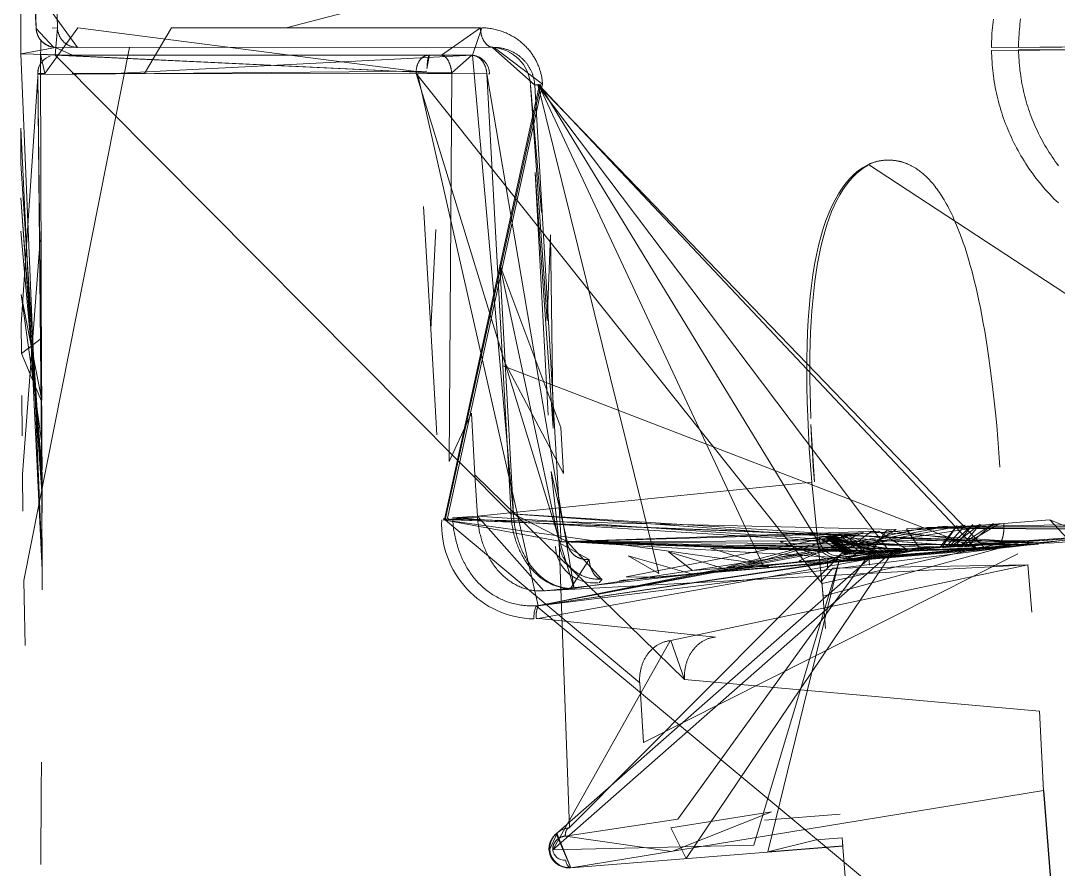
# Model space of a CAD drawing. Header units: millimetres. Extents: x 521 to 148073, y -17811 to 32040.
# Drawn here: x 65821.53 to 65848.66, y 20308.92 to 20331.12 of the extents above; entities that cross this region are included whole.
import ezdxf

# ---------------------------------------------------------------- set-up
doc = ezdxf.new("R2010")
doc.units = ezdxf.units.MM
doc.layers.add('Datové rozvody', color=6, linetype='Continuous')
doc.layers.add('PDF_Geometrie', color=7, linetype='Continuous', true_color=0xbdbdbd)

# ---------------------------------------------------------------- blocks, each defined once
blk = doc.blocks.new('projektor')
at = {"layer": 'PDF_Geometrie', "lineweight": 13}
for points in [[(86217.108, 14907.572), (86217.108, 14907.563), (86217.109, 14907.554), (86217.11, 14907.545), (86217.112, 14907.536), (86217.113, 14907.526), (86217.116, 14907.517), (86217.118, 14907.508), (86217.121, 14907.5), (86217.124, 14907.491), (86217.127, 14907.482), (86217.131, 14907.472), (86217.136, 14907.464), (86217.141, 14907.455), (86217.146, 14907.447), (86217.152, 14907.439), (86217.157, 14907.43), (86217.164, 14907.422), (86217.17, 14907.413), (86217.178, 14907.406), (86217.184, 14907.398), (86217.192, 14907.391), (86217.2, 14907.383), (86217.209, 14907.376), (86217.217, 14907.369), (86217.226, 14907.362), (86217.235, 14907.355), (86217.244, 14907.348), (86217.253, 14907.342), (86217.264, 14907.336), (86217.274, 14907.33), (86217.285, 14907.324), (86217.295, 14907.319), (86217.305, 14907.313), (86217.317, 14907.308), (86217.328, 14907.304), (86217.34, 14907.299), (86217.352, 14907.294), (86217.363, 14907.29), (86217.376, 14907.286), (86217.388, 14907.282), (86217.4, 14907.279), (86217.413, 14907.276), (86217.426, 14907.273), (86217.439, 14907.27), (86217.451, 14907.268), (86217.465, 14907.266), (86217.478, 14907.264), (86217.491, 14907.262), (86217.504, 14907.261), (86217.517, 14907.26), (86217.531, 14907.259), (86217.544, 14907.258), (86217.557, 14907.258), (86217.57, 14907.258), (86230.68, 14911.285), (86217.583, 14909.058), (86217.575, 14900.348), (86216.413, 14901.041), (86216.413, 14901.167), (86216.413, 14901.293), (86216.413, 14901.422), (86216.413, 14901.552), (86216.413, 14901.685), (86216.413, 14901.82), (86216.413, 14901.957), (86216.411, 14903.135), (86216.407, 14908.897), (86216.411, 14903.953), (86206.791, 14940.902)], [(86216.185, 14921.946), (86216.258, 14921.937), (86216.33, 14921.929), (86216.403, 14921.922), (86216.475, 14921.915), (86216.548, 14921.909), (86216.621, 14921.905), (86216.692, 14921.902), (86216.765, 14921.899), (86216.838, 14921.898), (86216.911, 14921.898), (86216.838, 14932.947)], [(86216.183, 14922.639), (86216.248, 14922.63), (86216.314, 14922.621), (86216.379, 14922.614), (86216.445, 14922.608), (86216.51, 14922.602), (86216.577, 14922.597), (86216.643, 14922.593), (86216.709, 14922.591), (86216.774, 14922.588), (86216.84, 14922.587), (86216.906, 14922.587), (86216.837, 14932.536)], [(86216.914, 14932.948), (86216.983, 14921.898), (86217.056, 14921.899), (86217.129, 14921.902), (86217.202, 14921.905), (86217.275, 14921.91), (86217.348, 14921.915), (86217.421, 14921.922), (86217.494, 14921.93), (86217.566, 14921.938), (86217.639, 14921.947), (86217.712, 14921.957), (86217.784, 14921.968), (86217.857, 14921.981), (86217.929, 14921.994), (86218.002, 14922.008), (86218.074, 14922.023), (86218.145, 14922.04), (86218.217, 14922.057), (86218.289, 14922.075), (86218.36, 14922.094), (86218.431, 14922.115), (86218.502, 14922.136), (86218.572, 14922.158), (86218.644, 14922.181), (86218.714, 14922.205), (86218.783, 14922.231), (86218.853, 14922.256), (86218.923, 14922.284), (86218.992, 14922.311), (86219.061, 14922.341), (86219.129, 14922.37), (86219.198, 14922.402), (86219.266, 14922.433), (86219.333, 14922.467), (86219.4, 14922.5), (86219.467, 14922.535), (86219.534, 14922.572), (86219.6, 14922.608), (86219.665, 14922.646), (86219.73, 14922.684), (86219.796, 14922.724), (86219.859, 14922.765), (86219.923, 14922.807), (86219.987, 14922.849), (86220.05, 14922.893), (86220.111, 14922.938), (86220.174, 14922.983), (86220.235, 14923.029), (86220.296, 14923.076), (86220.356, 14923.125), (86220.415, 14923.174), (86220.474, 14923.224), (86220.532, 14923.274), (86220.59, 14923.326), (86220.647, 14923.379), (86220.703, 14923.433), (86220.759, 14923.487), (86220.814, 14923.542), (86220.868, 14923.598)], [(86216.906, 14932.536), (86216.972, 14922.587), (86217.038, 14922.588), (86217.104, 14922.591), (86217.17, 14922.594), (86217.236, 14922.597), (86217.302, 14922.602), (86217.368, 14922.608), (86217.435, 14922.614), (86217.501, 14922.622), (86217.566, 14922.631), (86217.632, 14922.64), (86217.699, 14922.65), (86217.765, 14922.661), (86217.83, 14922.673), (86217.895, 14922.685), (86217.96, 14922.7), (86218.026, 14922.714), (86218.091, 14922.729), (86218.156, 14922.746), (86218.22, 14922.763), (86218.284, 14922.781), (86218.349, 14922.8), (86218.414, 14922.82), (86218.477, 14922.841), (86218.54, 14922.862), (86218.604, 14922.885), (86218.667, 14922.908), (86218.731, 14922.933), (86218.793, 14922.958), (86218.856, 14922.984), (86218.918, 14923.011), (86218.98, 14923.038), (86219.041, 14923.067), (86219.103, 14923.097), (86219.164, 14923.128), (86219.224, 14923.159), (86219.284, 14923.191), (86219.345, 14923.224), (86219.404, 14923.258), (86219.463, 14923.293), (86219.522, 14923.328), (86219.58, 14923.365), (86219.638, 14923.403), (86219.696, 14923.44), (86219.753, 14923.48), (86219.81, 14923.52), (86219.866, 14923.56), (86219.921, 14923.602)], [(86228.728, 14932.249), (86219.888, 14918.769), (86219.882, 14918.782), (86219.876, 14918.796), (86219.87, 14918.81), (86219.864, 14918.823), (86219.859, 14918.837), (86219.853, 14918.851), (86219.848, 14918.866), (86219.843, 14918.88), (86219.838, 14918.894), (86219.833, 14918.909), (86219.828, 14918.925), (86219.824, 14918.94), (86219.82, 14918.956), (86219.815, 14918.973), (86219.81, 14918.99), (86219.806, 14919.006), (86219.803, 14919.024), (86219.799, 14919.042), (86219.796, 14919.061), (86219.792, 14919.079), (86219.789, 14919.099), (86219.786, 14919.119), (86219.785, 14919.138), (86219.782, 14919.159), (86219.78, 14919.179), (86219.779, 14919.199), (86219.778, 14919.22), (86219.777, 14919.24), (86219.776, 14919.259), (86219.776, 14919.28), (86219.776, 14919.299), (86219.777, 14919.317), (86219.778, 14919.337), (86219.779, 14919.354), (86219.78, 14919.372), (86219.781, 14919.39), (86219.783, 14919.407), (86219.785, 14919.423), (86219.787, 14919.439), (86219.789, 14919.456), (86219.792, 14919.471), (86219.794, 14919.486), (86219.797, 14919.501), (86219.8, 14919.517), (86219.802, 14919.531), (86219.806, 14919.545), (86219.809, 14919.559), (86219.812, 14919.574), (86219.816, 14919.588), (86219.82, 14919.602), (86219.824, 14919.616), (86219.828, 14919.63), (86219.832, 14919.644), (86219.836, 14919.658), (86219.841, 14919.671), (86219.846, 14919.686), (86219.851, 14919.699), (86219.856, 14919.713), (86219.862, 14919.727), (86219.867, 14919.741), (86219.872, 14919.755), (86219.879, 14919.769), (86219.885, 14919.783), (86219.891, 14919.798), (86219.897, 14919.812), (86219.905, 14919.826), (86219.913, 14919.841), (86219.92, 14919.857), (86219.928, 14919.872), (86219.937, 14919.887), (86219.945, 14919.903), (86219.954, 14919.919), (86219.964, 14919.935), (86219.975, 14919.952), (86219.985, 14919.969), (86219.997, 14919.987), (86220.009, 14920.005), (86220.022, 14920.024), (86220.036, 14920.044), (86220.05, 14920.063), (86220.066, 14920.083), (86220.082, 14920.105), (86220.1, 14920.126), (86220.118, 14920.148), (86220.138, 14920.171), (86220.159, 14920.194), (86220.181, 14920.219), (86220.205, 14920.243), (86220.228, 14920.267), (86220.254, 14920.293), (86220.282, 14920.319), (86220.311, 14920.346), (86220.341, 14920.373), (86220.374, 14920.401), (86220.408, 14920.428), (86220.444, 14920.457), (86220.48, 14920.485), (86220.52, 14920.514), (86220.56, 14920.543), (86220.602, 14920.572), (86220.645, 14920.601), (86220.691, 14920.631), (86220.739, 14920.66), (86220.788, 14920.691), (86220.841, 14920.721), (86220.895, 14920.752), (86220.952, 14920.783), (86221.011, 14920.815), (86221.074, 14920.846), (86221.139, 14920.879), (86221.208, 14920.91), (86221.279, 14920.943), (86221.353, 14920.977), (86221.432, 14921.009), (86221.514, 14921.043), (86221.599, 14921.077), (86221.689, 14921.111), (86221.784, 14921.145), (86221.882, 14921.18), (86221.987, 14921.216), (86222.096, 14921.25), (86222.21, 14921.286), (86222.33, 14921.322), (86222.456, 14921.358), (86222.589, 14921.395), (86222.729, 14921.431), (86222.875, 14921.468), (86223.03, 14921.504), (86223.192, 14921.541), (86223.362, 14921.579), (86223.541, 14921.615), (86223.729, 14921.652), (86223.926, 14921.689), (86224.133, 14921.725), (86224.352, 14921.761), (86224.581, 14921.796), (86224.821, 14921.832), (86225.073, 14921.867), (86225.338, 14921.901), (86225.616, 14921.935), (86225.908, 14921.967), (86226.214, 14921.999), (86226.535, 14922.029), (86226.873, 14922.059), (86227.226, 14922.086), (86227.596, 14922.113)], [(86228.874, 14931.664), (86229.526, 14923.379), (86228.925, 14908.034), (86228.897, 14908.006), (86217.848, 14910.434)], [(86229.094, 14920.777), (86229.111, 14920.52), (86228.961, 14930.282), (86229.653, 14920.422), (86228.917, 14930.969)], [(86228.918, 14908.146), (86228.875, 14908.822), (86228.884, 14908.189), (86229.637, 14920.224), (86229.006, 14929.605)], [(86231.124, 14910.341), (86231.123, 14910.352), (86229.128, 14920.257), (86229.05, 14928.935)], [(86229.141, 14927.61), (86229.187, 14926.958), (86229.146, 14919.995), (86229.141, 14927.61), (86229.652, 14920.009)], [(86229.146, 14919.995), (86229.166, 14919.732), (86229.675, 14920.076), (86229.667, 14919.796), (86229.937, 14918.401), (86229.279, 14925.679), (86228.816, 14925.021), (86229.233, 14926.314)], [(86235.829, 14923.225), (86252.972, 14924.574)], [(86235.829, 14923.22), (86252.972, 14924.569)], [(86229.371, 14924.439), (86229.417, 14923.829), (86228.938, 14923.385), (86229.371, 14924.439), (86231.122, 14910.364), (86217.568, 14907.292)], [(86228.914, 14908.19), (86228.956, 14908.193), (86228.997, 14908.196), (86229.039, 14908.2), (86229.08, 14908.204), (86229.121, 14908.209), (86229.163, 14908.214), (86229.203, 14908.22), (86229.244, 14908.227), (86229.285, 14908.233), (86229.325, 14908.242), (86229.365, 14908.25), (86229.405, 14908.259), (86229.445, 14908.268), (86229.484, 14908.278), (86229.524, 14908.289), (86229.563, 14908.301), (86229.602, 14908.312), (86229.641, 14908.324), (86229.68, 14908.337), (86229.719, 14908.35), (86229.757, 14908.365), (86229.794, 14908.379), (86229.832, 14908.394), (86229.869, 14908.409), (86229.906, 14908.426), (86229.942, 14908.443), (86229.978, 14908.46), (86230.014, 14908.478), (86230.049, 14908.496), (86230.084, 14908.515), (86230.119, 14908.534), (86230.153, 14908.554), (86230.187, 14908.575), (86230.22, 14908.596), (86230.253, 14908.617), (86230.285, 14908.639), (86230.317, 14908.662), (86230.349, 14908.684), (86230.379, 14908.707), (86230.41, 14908.732), (86230.44, 14908.756), (86230.469, 14908.782), (86230.498, 14908.807), (86230.527, 14908.833), (86230.554, 14908.859), (86230.581, 14908.886), (86230.607, 14908.914), (86230.634, 14908.941), (86230.659, 14908.97), (86230.684, 14908.999), (86230.709, 14909.029), (86230.733, 14909.058), (86230.756, 14909.089), (86230.778, 14909.119), (86230.801, 14909.15), (86230.822, 14909.181), (86230.842, 14909.214), (86230.862, 14909.246), (86230.881, 14909.278), (86230.899, 14909.311), (86230.917, 14909.344), (86230.935, 14909.378), (86230.95, 14909.412), (86230.966, 14909.447), (86230.981, 14909.482), (86230.997, 14909.517), (86231.01, 14909.554), (86231.023, 14909.589), (86231.035, 14909.626), (86231.046, 14909.663), (86231.058, 14909.699), (86231.067, 14909.736), (86231.076, 14909.774), (86231.085, 14909.811), (86231.093, 14909.849), (86231.099, 14909.887), (86231.105, 14909.925), (86231.111, 14909.964), (86231.115, 14910.002), (86231.119, 14910.041), (86231.123, 14910.081), (86231.124, 14910.119), (86231.126, 14910.159), (86231.127, 14910.199), (86231.127, 14910.238), (86231.126, 14910.278), (86231.124, 14910.318), (86242.797, 14924.327)], [(86237.246, 14918.113), (86237.791, 14911.192), (86235.829, 14923.22), (86233.807, 14923.119), (86232.996, 14914.088), (86232.009, 14913.743), (86230.076, 14922.825), (86230.741, 14910.508), (86228.845, 14908.82), (86227.973, 14917.325), (86230.881, 14917.612), (86229.51, 14922.625), (86229.686, 14919.918), (86229.482, 14911.102), (86229.464, 14923.223), (86229.683, 14919.587), (86229.951, 14918.208), (86229.184, 14919.474), (86228.921, 14908.089), (86228.893, 14908.059), (86217.845, 14910.475)], [(86229.654, 14922.129), (86229.67, 14921.969), (86230.483, 14912.435), (86229.572, 14922.862), (86230.395, 14913.329), (86230.384, 14912.602), (86229.286, 14918.299), (86229.492, 14910.981), (86229.75, 14918.801), (86229.731, 14919.386), (86230.306, 14914.26), (86229.849, 14912.655), (86230.304, 14913.433), (86217.854, 14910.356), (86229.689, 14921.765), (86229.563, 14922.961), (86230.224, 14914.288), (86229.753, 14913.683), (86230.216, 14915.228), (86229.27, 14918.463), (86230.143, 14915.167), (86230.123, 14916.237), (86229.656, 14914.745), (86229.72, 14919.496), (86229.737, 14918.942), (86229.491, 14910.996), (86228.933, 14907.947), (86230.061, 14916.071), (86217.853, 14910.372), (86229.708, 14921.545), (86229.577, 14915.621), (86229.551, 14923.092), (86230.03, 14917.289), (86229.979, 14917.001), (86229.254, 14918.639), (86229.498, 14916.52), (86229.981, 14917.839), (86229.724, 14919.094), (86229.488, 14911.022), (86229.895, 14917.955), (86229.71, 14919.614), (86229.418, 14917.443), (86217.851, 14910.397), (86228.93, 14907.982), (86229.538, 14923.232), (86229.237, 14918.825), (86229.981, 14917.839), (86229.71, 14919.252), (86229.698, 14919.763), (86229.221, 14919.02), (86229.484, 14911.06)], [(86228.938, 14923.385), (86229.027, 14922.211), (86230.682, 14911.246), (86230.744, 14910.476), (86230.745, 14910.446), (86230.745, 14910.415), (86230.745, 14910.384), (86230.744, 14910.353), (86230.742, 14910.322), (86230.74, 14910.291), (86230.737, 14910.261), (86230.733, 14910.23), (86230.728, 14910.2), (86230.723, 14910.169), (86230.716, 14910.139), (86230.71, 14910.108), (86230.702, 14910.078), (86230.694, 14910.048), (86230.684, 14910.018), (86230.675, 14909.988), (86230.663, 14909.959), (86230.652, 14909.929), (86230.64, 14909.9), (86230.627, 14909.871), (86230.614, 14909.842), (86230.599, 14909.813), (86230.584, 14909.785), (86230.568, 14909.757), (86230.553, 14909.729), (86230.536, 14909.701), (86230.517, 14909.675), (86230.499, 14909.647), (86230.48, 14909.621), (86230.46, 14909.594), (86230.44, 14909.568), (86230.419, 14909.543), (86230.398, 14909.517), (86230.375, 14909.492), (86230.353, 14909.467), (86230.329, 14909.443), (86230.305, 14909.418), (86230.28, 14909.395), (86230.255, 14909.372), (86230.23, 14909.349), (86230.204, 14909.326), (86230.176, 14909.305), (86230.149, 14909.283), (86230.121, 14909.262), (86230.093, 14909.24), (86230.064, 14909.22), (86230.035, 14909.201), (86230.005, 14909.18), (86229.975, 14909.162), (86229.944, 14909.144), (86229.913, 14909.126), (86229.881, 14909.107), (86229.849, 14909.091), (86229.817, 14909.074), (86229.783, 14909.057), (86229.75, 14909.042), (86229.717, 14909.027), (86229.683, 14909.013), (86229.649, 14908.998), (86229.614, 14908.984), (86229.579, 14908.971), (86229.544, 14908.959), (86229.509, 14908.946), (86229.473, 14908.935), (86229.437, 14908.924), (86229.4, 14908.913), (86229.364, 14908.903), (86229.327, 14908.894), (86229.291, 14908.884), (86229.254, 14908.876), (86229.216, 14908.868), (86229.179, 14908.861), (86229.141, 14908.855), (86229.103, 14908.848), (86229.066, 14908.843), (86229.028, 14908.838), (86228.99, 14908.833), (86228.951, 14908.828), (86228.914, 14908.825), (86228.875, 14908.822)], [(86231.286, 14922.92), (86230.076, 14922.825)], [(86229.757, 14919.115), (86229.752, 14919.167), (86229.642, 14922.247), (86229.589, 14922.706), (86229.774, 14918.569), (86229.313, 14918.037), (86229.746, 14919.223), (86229.654, 14922.129), (86229.582, 14922.771), (86229.493, 14910.967), (86229.764, 14918.667), (86229.301, 14918.148), (86229.738, 14919.301), (86217.856, 14910.342)], [(86230.489, 14917.582), (86230.162, 14917.861), (86230.076, 14922.826)], [(86233.086, 14912.948), (86234.6, 14913.048), (86229.8, 14922.564)], [(86229.557, 14922.039), (86229.557, 14922.042), (86229.556, 14922.045), (86229.555, 14922.048), (86229.554, 14922.051), (86229.553, 14922.054), (86229.553, 14922.057), (86229.552, 14922.06), (86229.55, 14922.063), (86229.549, 14922.066), (86229.547, 14922.069), (86229.546, 14922.072), (86229.545, 14922.075), (86229.543, 14922.078), (86229.541, 14922.081), (86229.54, 14922.084), (86229.538, 14922.086), (86229.536, 14922.089), (86229.534, 14922.092), (86229.532, 14922.095), (86229.529, 14922.098), (86229.527, 14922.101), (86229.525, 14922.104), (86229.522, 14922.107), (86229.52, 14922.109), (86229.516, 14922.112), (86229.514, 14922.115), (86229.51, 14922.117), (86229.508, 14922.12), (86229.505, 14922.122), (86229.501, 14922.125), (86229.498, 14922.127), (86229.495, 14922.13), (86229.492, 14922.132), (86229.487, 14922.135), (86229.484, 14922.137), (86229.48, 14922.14), (86229.475, 14922.142), (86229.471, 14922.144), (86229.467, 14922.147), (86229.463, 14922.149), (86229.459, 14922.151), (86229.454, 14922.153), (86229.449, 14922.157), (86229.445, 14922.159), (86229.44, 14922.161), (86229.435, 14922.163), (86229.431, 14922.165), (86229.424, 14922.167), (86229.419, 14922.169), (86229.414, 14922.171), (86229.409, 14922.173), (86229.403, 14922.175), (86229.397, 14922.176), (86229.392, 14922.178), (86229.385, 14922.18), (86229.379, 14922.182), (86229.374, 14922.183), (86229.367, 14922.185), (86229.361, 14922.187), (86229.354, 14922.188), (86229.348, 14922.19), (86229.341, 14922.191), (86229.334, 14922.193), (86229.327, 14922.194), (86229.32, 14922.195), (86229.313, 14922.197), (86229.306, 14922.198), (86229.299, 14922.199), (86229.292, 14922.2), (86229.284, 14922.201), (86229.276, 14922.203), (86229.268, 14922.204), (86229.261, 14922.204), (86229.253, 14922.205), (86229.245, 14922.206), (86229.236, 14922.207), (86229.228, 14922.208), (86229.22, 14922.209), (86229.211, 14922.209), (86229.203, 14922.21), (86229.195, 14922.21), (86229.186, 14922.211), (86229.177, 14922.211), (86229.169, 14922.212), (86229.159, 14922.212), (86229.15, 14922.212), (86229.142, 14922.213), (86229.132, 14922.213), (86229.123, 14922.213), (86229.114, 14922.213), (86229.104, 14922.213), (86229.095, 14922.213), (86229.086, 14922.213), (86229.076, 14922.213), (86229.067, 14922.212), (86229.057, 14922.212), (86229.048, 14922.212), (86229.037, 14922.211), (86229.027, 14922.211), (86229.363, 14917.628), (86229.365, 14917.614), (86229.367, 14917.602), (86229.369, 14917.59), (86229.371, 14917.579), (86229.374, 14917.568), (86229.375, 14917.558), (86229.377, 14917.548), (86229.379, 14917.54), (86229.381, 14917.533), (86229.383, 14917.526), (86229.384, 14917.519), (86229.386, 14917.514), (86229.388, 14917.509), (86229.388, 14917.505), (86229.822, 14918.192), (86229.823, 14918.179), (86229.826, 14918.166), (86229.827, 14918.154), (86229.829, 14918.142), (86229.832, 14918.131), (86229.833, 14918.121), (86229.835, 14918.111), (86229.837, 14918.102), (86229.839, 14918.094), (86229.841, 14918.085), (86229.842, 14918.077), (86229.844, 14918.071), (86229.846, 14918.064), (86229.848, 14918.059), (86229.849, 14918.054), (86229.851, 14918.049), (86229.852, 14918.045), (86229.853, 14918.042), (86236.776, 14911.157), (86236.777, 14911.153), (86236.778, 14911.149), (86236.779, 14911.145), (86236.781, 14911.141), (86236.782, 14911.137), (86236.784, 14911.133), (86236.787, 14911.128), (86236.789, 14911.124), (86236.792, 14911.121), (86236.795, 14911.117), (86236.797, 14911.113), (86236.801, 14911.11), (86236.804, 14911.106), (86236.808, 14911.103), (86236.813, 14911.1), (86236.817, 14911.097), (86236.821, 14911.094), (86236.825, 14911.091), (86236.83, 14911.088), (86236.835, 14911.085), (86236.84, 14911.083), (86236.845, 14911.08), (86236.85, 14911.078), (86236.856, 14911.075), (86236.862, 14911.073), (86236.867, 14911.07), (86236.874, 14911.068), (86236.879, 14911.067), (86236.885, 14911.065), (86236.892, 14911.063), (86236.898, 14911.062), (86236.905, 14911.061), (86236.911, 14911.06), (86236.918, 14911.059), (86236.925, 14911.058), (86236.931, 14911.057), (86236.938, 14911.057), (86236.944, 14911.056), (86236.952, 14911.056), (86236.959, 14911.056), (86236.966, 14911.056), (86236.972, 14911.056), (86236.98, 14911.057), (86236.987, 14911.057)], [(86216.415, 14898), (86216.413, 14898.137), (86217.108, 14898.078), (86228.778, 14909.671), (86229.616, 14921.298), (86229.558, 14921.911)], [(86237.386, 14916.21), (86237.232, 14918.112), (86237.032, 14918.097), (86237.085, 14917.438), (86237.386, 14916.21), (86229.966, 14918.02), (86237.214, 14915.849), (86237.335, 14910.736), (86229.696, 14919.417), (86237.553, 14914.133), (86236.773, 14913.743), (86236.365, 14916.302), (86237.381, 14913.762), (86236.987, 14911.057), (86236.556, 14913.914), (86229.205, 14919.223), (86229.557, 14922.039), (86230.552, 14917.586), (86217.57, 14907.258)], [(86229.557, 14922.039), (86229.557, 14922.005), (86228.778, 14909.692)], [(86229.622, 14921.04), (86229.619, 14921.118), (86229.027, 14922.1)], [(86230.442, 14911.995), (86230.442, 14911.987), (86230.442, 14911.98), (86230.441, 14911.972), (86230.44, 14911.964), (86230.439, 14911.957), (86230.437, 14911.948), (86230.436, 14911.94), (86230.433, 14911.933), (86230.43, 14911.925), (86230.427, 14911.918), (86230.424, 14911.91), (86230.419, 14911.902), (86230.416, 14911.894), (86230.411, 14911.886), (86230.407, 14911.879), (86230.402, 14911.872), (86230.396, 14911.864), (86230.39, 14911.857), (86230.384, 14911.85), (86230.379, 14911.843), (86230.372, 14911.835), (86230.364, 14911.828), (86230.358, 14911.821), (86230.35, 14911.814), (86230.342, 14911.808), (86230.334, 14911.801), (86230.326, 14911.795), (86230.318, 14911.788), (86230.308, 14911.782), (86230.299, 14911.775), (86230.29, 14911.769), (86230.28, 14911.763), (86230.271, 14911.758), (86230.261, 14911.752), (86230.25, 14911.747), (86230.24, 14911.741), (86230.229, 14911.736), (86230.218, 14911.731), (86230.207, 14911.726), (86230.195, 14911.722), (86230.184, 14911.716), (86230.173, 14911.712), (86230.161, 14911.708), (86230.149, 14911.704), (86230.137, 14911.7), (86230.124, 14911.696), (86230.113, 14911.693), (86230.1, 14911.689), (86230.088, 14911.686), (86230.075, 14911.683), (86230.062, 14911.68), (86230.049, 14911.678), (86230.036, 14911.675), (86230.023, 14911.673), (86230.01, 14911.671), (86229.997, 14911.669), (86229.984, 14911.668), (86229.971, 14911.666), (86229.957, 14911.665), (86229.944, 14911.664), (86230.683, 14911.187), (86230.682, 14911.159), (86230.68, 14911.129), (86230.678, 14911.101), (86230.675, 14911.072), (86230.671, 14911.043), (86230.667, 14911.014), (86230.662, 14910.985), (86230.656, 14910.957), (86230.649, 14910.928), (86230.643, 14910.9), (86230.635, 14910.871), (86230.627, 14910.843), (86230.618, 14910.815), (86230.607, 14910.787), (86230.597, 14910.759), (86230.586, 14910.732), (86230.574, 14910.704), (86230.562, 14910.677), (86230.548, 14910.65), (86230.534, 14910.623), (86230.52, 14910.596), (86230.505, 14910.571), (86230.489, 14910.545), (86230.472, 14910.518), (86230.454, 14910.493), (86230.437, 14910.467), (86230.419, 14910.443), (86230.4, 14910.417), (86230.38, 14910.393), (86230.36, 14910.369), (86230.339, 14910.345), (86230.318, 14910.322), (86230.296, 14910.298), (86230.273, 14910.275), (86230.25, 14910.253), (86230.227, 14910.23), (86230.202, 14910.208), (86230.177, 14910.187), (86230.152, 14910.165), (86230.126, 14910.145), (86230.099, 14910.123), (86230.072, 14910.104), (86230.045, 14910.084), (86230.017, 14910.064), (86229.989, 14910.046), (86229.959, 14910.027), (86229.93, 14910.008), (86229.9, 14909.991), (86229.87, 14909.974), (86229.84, 14909.957), (86229.808, 14909.94), (86229.777, 14909.925), (86229.745, 14909.909), (86229.713, 14909.894), (86229.68, 14909.879), (86229.647, 14909.865), (86229.614, 14909.851), (86229.58, 14909.838), (86229.545, 14909.825), (86229.511, 14909.813), (86229.477, 14909.801), (86229.442, 14909.79), (86229.407, 14909.779), (86229.371, 14909.768), (86229.336, 14909.758), (86229.3, 14909.749), (86229.263, 14909.74), (86229.227, 14909.732), (86229.19, 14909.724), (86229.153, 14909.717), (86229.116, 14909.709), (86229.079, 14909.703), (86229.041, 14909.697), (86229.005, 14909.692), (86228.967, 14909.687), (86228.93, 14909.683), (86228.892, 14909.679), (86228.853, 14909.676), (86228.816, 14909.674), (86225.015, 14909.464), (86229.616, 14921.404), (86229.616, 14921.414), (86229.617, 14921.422), (86229.617, 14921.431), (86229.618, 14921.438), (86229.618, 14921.446), (86229.619, 14921.453), (86229.619, 14921.459), (86229.619, 14921.465), (86229.619, 14921.47), (86229.62, 14921.475), (86229.621, 14921.48), (86229.622, 14921.483), (86229.622, 14921.487), (86229.623, 14921.489), (86229.623, 14921.492), (86229.624, 14921.493), (86229.625, 14921.495), (86229.626, 14921.495)], [(86229.616, 14921.298), (86229.615, 14921.324), (86228.778, 14909.682)], [(86229.617, 14921.223), (86229.616, 14921.268)], [(86229.619, 14921.118), (86229.618, 14921.172)], [(86228.884, 14908.189), (86228.845, 14908.82), (86229.623, 14920.437), (86231.124, 14910.341), (86229.094, 14920.777)], [(86229.675, 14920.076), (86229.663, 14920.263), (86231.455, 14910.312)], [(86229.806, 14918.821), (86229.805, 14918.822), (86229.804, 14918.823), (86229.803, 14918.825), (86229.802, 14918.827), (86229.801, 14918.83), (86229.8, 14918.833), (86229.799, 14918.837), (86229.797, 14918.842), (86229.797, 14918.846), (86229.795, 14918.852), (86229.793, 14918.859), (86229.792, 14918.865), (86229.791, 14918.872), (86229.789, 14918.879), (86229.788, 14918.887), (86229.787, 14918.896), (86229.785, 14918.904), (86229.783, 14918.915), (86229.781, 14918.925), (86229.78, 14918.935), (86229.777, 14918.957), (86236.938, 14910.811), (86236.948, 14910.802), (86236.958, 14910.793), (86236.968, 14910.784), (86236.979, 14910.774), (86236.989, 14910.766), (86237, 14910.758), (86237.011, 14910.75), (86237.022, 14910.743), (86237.033, 14910.736), (86237.044, 14910.729), (86237.056, 14910.723), (86237.068, 14910.715), (86237.079, 14910.71), (86237.091, 14910.704), (86237.103, 14910.699), (86237.114, 14910.694), (86237.126, 14910.69), (86237.138, 14910.685), (86237.149, 14910.682), (86237.162, 14910.678), (86237.174, 14910.675), (86237.187, 14910.672), (86237.198, 14910.669), (86237.21, 14910.666), (86237.222, 14910.664), (86237.234, 14910.663), (86237.247, 14910.661), (86237.258, 14910.66), (86237.271, 14910.659), (86237.283, 14910.657), (86237.294, 14910.657), (86237.306, 14910.657), (86237.318, 14910.657), (86237.329, 14910.659), (86237.341, 14910.659)], [(86237.157, 14918.106), (86250.305, 14919.141)], [(86229.91, 14918.779), (86229.806, 14918.821), (86230.738, 14910.553), (86230.741, 14910.508)], [(86229.91, 14918.779), (86230.089, 14918.793)], [(86229.853, 14918.042), (86229.895, 14917.955)], [(86236.427, 14918.049), (86236.582, 14916.124)], [(86230.174, 14917.726), (86229.992, 14917.723)], [(86231.699, 14917.677), (86230.489, 14917.581)], [(86232.996, 14914.088), (86232.974, 14914.087), (86232.951, 14914.086), (86232.929, 14914.086), (86232.906, 14914.086), (86232.884, 14914.086), (86232.861, 14914.087), (86232.838, 14914.089), (86232.816, 14914.091), (86232.794, 14914.093), (86232.772, 14914.095), (86232.75, 14914.098), (86232.728, 14914.102), (86232.706, 14914.105), (86232.685, 14914.11), (86232.664, 14914.114), (86232.643, 14914.119), (86232.621, 14914.124), (86232.6, 14914.13), (86232.58, 14914.136), (86232.559, 14914.143), (86232.539, 14914.15), (86232.519, 14914.157), (86232.499, 14914.164), (86232.48, 14914.172), (86232.459, 14914.18), (86232.441, 14914.189), (86232.422, 14914.199), (86232.403, 14914.208), (86232.385, 14914.217), (86232.366, 14914.227), (86232.348, 14914.237), (86232.331, 14914.247), (86232.313, 14914.259), (86232.297, 14914.27), (86232.28, 14914.281), (86232.263, 14914.293), (86232.247, 14914.305), (86232.232, 14914.318), (86232.215, 14914.33), (86232.2, 14914.343), (86232.185, 14914.356), (86232.171, 14914.369), (86232.157, 14914.384), (86232.142, 14914.398), (86232.129, 14914.412), (86232.116, 14914.426), (86232.103, 14914.442), (86232.091, 14914.457), (86232.079, 14914.472), (86232.068, 14914.487), (86232.056, 14914.504), (86232.045, 14914.519), (86232.035, 14914.535), (86232.025, 14914.553), (86232.015, 14914.569), (86232.006, 14914.586), (86231.997, 14914.603), (86231.989, 14914.621), (86231.981, 14914.638), (86231.973, 14914.655), (86231.967, 14914.674), (86231.959, 14914.691), (86231.953, 14914.709), (86231.948, 14914.728), (86231.942, 14914.747), (86231.938, 14914.765), (86231.933, 14914.784), (86231.929, 14914.803), (86231.926, 14914.822), (86231.924, 14914.841), (86231.921, 14914.861), (86231.92, 14914.88), (86231.441, 14910.311), (86231.428, 14910.311), (86231.415, 14910.31), (86231.401, 14910.31), (86231.388, 14910.311), (86231.374, 14910.311), (86231.361, 14910.312), (86231.348, 14910.313), (86231.335, 14910.314), (86231.322, 14910.315), (86231.308, 14910.316), (86231.296, 14910.318), (86231.283, 14910.32), (86231.271, 14910.322), (86231.258, 14910.325), (86231.246, 14910.327), (86231.234, 14910.33), (86231.221, 14910.333), (86231.21, 14910.336), (86231.198, 14910.34), (86231.186, 14910.343), (86231.175, 14910.347), (86231.163, 14910.351), (86231.153, 14910.355), (86231.142, 14910.36), (86231.132, 14910.365), (86231.121, 14910.37)], [(86228.845, 14908.82), (86227.788, 14908.758), (86232.996, 14914.088)], [(86236.987, 14911.057), (86236.987, 14911.048), (86236.988, 14911.039), (86236.99, 14911.03), (86236.991, 14911.021), (86236.993, 14911.013), (86236.995, 14911.003), (86236.997, 14910.994), (86237, 14910.985), (86237.002, 14910.977), (86237.005, 14910.968), (86237.008, 14910.96), (86237.012, 14910.95), (86237.015, 14910.942), (86237.019, 14910.934), (86237.023, 14910.926), (86237.027, 14910.918), (86237.031, 14910.91), (86237.036, 14910.902), (86237.041, 14910.895), (86237.046, 14910.886), (86237.051, 14910.879), (86237.056, 14910.872), (86237.061, 14910.865), (86237.067, 14910.858), (86237.073, 14910.852), (86237.078, 14910.845), (86237.083, 14910.839), (86237.09, 14910.832), (86237.096, 14910.826), (86237.102, 14910.82), (86237.109, 14910.814), (86237.115, 14910.809), (86237.122, 14910.804), (86237.129, 14910.799), (86237.135, 14910.794), (86237.142, 14910.789), (86237.149, 14910.785), (86237.156, 14910.781), (86237.162, 14910.777), (86237.17, 14910.772), (86237.176, 14910.768), (86237.184, 14910.765), (86237.191, 14910.762), (86237.198, 14910.759), (86237.205, 14910.756), (86237.212, 14910.753), (86237.22, 14910.751), (86237.227, 14910.748), (86237.234, 14910.746), (86237.241, 14910.744), (86237.249, 14910.743), (86237.257, 14910.741), (86237.263, 14910.74), (86237.271, 14910.739), (86237.278, 14910.738), (86237.285, 14910.737), (86237.292, 14910.736), (86237.3, 14910.736), (86237.307, 14910.736), (86237.314, 14910.736), (86237.321, 14910.736), (86237.328, 14910.736), (86237.335, 14910.736), (86232.011, 14913.722), (86232.013, 14913.703), (86232.016, 14913.684), (86232.019, 14913.664), (86232.023, 14913.645), (86232.028, 14913.626), (86232.032, 14913.608), (86232.037, 14913.588), (86232.043, 14913.57), (86232.049, 14913.552), (86232.056, 14913.533), (86232.063, 14913.515), (86232.071, 14913.497), (86232.079, 14913.479), (86232.088, 14913.462), (86232.096, 14913.445), (86232.106, 14913.427), (86232.115, 14913.41), (86232.126, 14913.394), (86232.136, 14913.378), (86232.147, 14913.361), (86232.159, 14913.345), (86232.17, 14913.33), (86232.182, 14913.314), (86232.194, 14913.299), (86232.208, 14913.284), (86232.221, 14913.269), (86232.235, 14913.255), (86232.249, 14913.24), (86232.263, 14913.227), (86232.277, 14913.213), (86232.293, 14913.2), (86232.307, 14913.186), (86232.324, 14913.174), (86232.339, 14913.162), (86232.355, 14913.15), (86232.372, 14913.139), (86232.389, 14913.126), (86232.406, 14913.115), (86232.423, 14913.105), (86232.441, 14913.094), (86232.459, 14913.084), (86232.477, 14913.073), (86232.495, 14913.064), (86232.514, 14913.055), (86232.533, 14913.046), (86232.552, 14913.038), (86232.572, 14913.03), (86232.591, 14913.022), (86232.611, 14913.014), (86232.631, 14913.007), (86232.651, 14913), (86232.672, 14912.994), (86232.692, 14912.988), (86232.713, 14912.983), (86232.734, 14912.978), (86232.755, 14912.973), (86232.777, 14912.968), (86232.798, 14912.964), (86232.819, 14912.961), (86232.841, 14912.958), (86232.864, 14912.954), (86232.885, 14912.951), (86232.907, 14912.949), (86232.929, 14912.948), (86232.951, 14912.946), (86232.974, 14912.945), (86232.996, 14912.945), (86233.019, 14912.945), (86233.042, 14912.945), (86233.063, 14912.946), (86233.086, 14912.948), (86228.901, 14907.956)], [(86230.535, 14911.914), (86230.442, 14911.995)], [(86217.583, 14909.058), (86217.57, 14909.057), (86217.557, 14909.056), (86217.544, 14909.055), (86217.531, 14909.054), (86217.517, 14909.052), (86217.504, 14909.05), (86217.491, 14909.047), (86217.478, 14909.045), (86217.465, 14909.042), (86217.453, 14909.039), (86217.44, 14909.035), (86217.427, 14909.032), (86217.415, 14909.028), (86217.403, 14909.024), (86217.391, 14909.02), (86217.378, 14909.015), (86217.366, 14909.01), (86217.355, 14909.004), (86217.344, 14908.999), (86217.332, 14908.994), (86217.322, 14908.988), (86217.31, 14908.982), (86217.3, 14908.976), (86217.29, 14908.97), (86217.279, 14908.963), (86217.27, 14908.956), (86217.26, 14908.95), (86217.25, 14908.941), (86217.241, 14908.934), (86217.232, 14908.927), (86217.223, 14908.919), (86217.215, 14908.911), (86217.207, 14908.903), (86217.2, 14908.895), (86217.192, 14908.886), (86217.184, 14908.878), (86217.178, 14908.869), (86217.171, 14908.861), (86217.165, 14908.852), (86217.158, 14908.843), (86217.153, 14908.834), (86217.148, 14908.824), (86217.143, 14908.815), (86217.139, 14908.805), (86217.133, 14908.796), (86217.13, 14908.787), (86217.126, 14908.777), (86217.122, 14908.766), (86217.12, 14908.757), (86217.117, 14908.747), (86217.115, 14908.737), (86217.113, 14908.727), (86217.111, 14908.718), (86217.11, 14908.707), (86217.109, 14908.697), (86228.805, 14909.737), (86228.844, 14909.739), (86228.884, 14909.743), (86228.922, 14909.746), (86228.961, 14909.751), (86229, 14909.756), (86229.039, 14909.761), (86229.078, 14909.767), (86229.116, 14909.774), (86229.153, 14909.781), (86229.192, 14909.789), (86229.23, 14909.797), (86229.267, 14909.805), (86229.305, 14909.814), (86229.341, 14909.823), (86229.379, 14909.834), (86229.415, 14909.845), (86229.451, 14909.856), (86229.487, 14909.867), (86229.523, 14909.879), (86229.558, 14909.892), (86229.593, 14909.905), (86229.628, 14909.918), (86229.662, 14909.932), (86229.695, 14909.947), (86229.729, 14909.962), (86229.762, 14909.977), (86229.795, 14909.993), (86229.827, 14910.01), (86229.858, 14910.026), (86229.889, 14910.043), (86229.92, 14910.06), (86229.95, 14910.079), (86229.98, 14910.097), (86230.01, 14910.115), (86230.039, 14910.135), (86230.067, 14910.155), (86230.095, 14910.174), (86230.122, 14910.195), (86230.149, 14910.216), (86230.175, 14910.236), (86230.201, 14910.258), (86230.225, 14910.28), (86230.25, 14910.302), (86230.274, 14910.325), (86230.297, 14910.347), (86230.319, 14910.371), (86230.341, 14910.394), (86230.363, 14910.418), (86230.384, 14910.442), (86230.405, 14910.467), (86230.424, 14910.492), (86230.443, 14910.517), (86230.461, 14910.543), (86230.479, 14910.568), (86230.496, 14910.594), (86230.511, 14910.621), (86230.527, 14910.647), (86230.542, 14910.674), (86230.557, 14910.701), (86230.57, 14910.729), (86230.583, 14910.756), (86230.595, 14910.785), (86230.606, 14910.813), (86230.617, 14910.842), (86230.627, 14910.87), (86230.636, 14910.899), (86230.644, 14910.928), (86230.651, 14910.957), (86230.658, 14910.986), (86230.663, 14911.016), (86230.669, 14911.045), (86230.674, 14911.076), (86230.677, 14911.105), (86230.68, 14911.135), (86230.681, 14911.165), (86230.682, 14911.195), (86230.682, 14911.225)], [(86236.919, 14910.831), (86236.928, 14910.82), (86236.937, 14910.81), (86236.947, 14910.8), (86236.957, 14910.791), (86236.966, 14910.782), (86236.976, 14910.772), (86236.987, 14910.763), (86236.997, 14910.755), (86237.008, 14910.747), (86237.017, 14910.74), (86237.028, 14910.733), (86237.039, 14910.726), (86237.049, 14910.719), (86237.059, 14910.712), (86237.07, 14910.706), (86237.08, 14910.7), (86237.091, 14910.695), (86237.102, 14910.69), (86237.112, 14910.685), (86237.123, 14910.68), (86237.134, 14910.676), (86237.144, 14910.672), (86237.155, 14910.668), (86237.165, 14910.665), (86237.176, 14910.662), (86237.187, 14910.657), (86237.197, 14910.655), (86237.208, 14910.652), (86237.218, 14910.65), (86237.229, 14910.648), (86237.24, 14910.646), (86237.251, 14910.645), (86237.261, 14910.643), (86237.271, 14910.642), (86237.282, 14910.641), (86237.292, 14910.64), (86237.304, 14910.64), (86237.313, 14910.64), (86237.324, 14910.64), (86237.335, 14910.64), (86237.345, 14910.641), (86237.356, 14910.641), (86236.896, 14910.858), (86236.887, 14910.87), (86236.878, 14910.882), (86236.869, 14910.896), (86236.86, 14910.908), (86236.852, 14910.922), (86236.844, 14910.935), (86236.837, 14910.949), (86236.829, 14910.964), (86236.822, 14910.978), (86236.817, 14910.992), (86236.811, 14911.007), (86236.805, 14911.023), (86236.8, 14911.038), (86236.795, 14911.053), (86236.791, 14911.068), (86236.787, 14911.084), (86236.784, 14911.1), (86236.781, 14911.115), (86236.779, 14911.132), (86236.777, 14911.147), (86236.775, 14911.163), (86229.502, 14910.9), (86229.502, 14910.901), (86229.501, 14910.903), (86229.501, 14910.904), (86229.501, 14910.906), (86229.501, 14910.909), (86229.5, 14910.912), (86229.499, 14910.915), (86229.499, 14910.918), (86229.498, 14910.922), (86229.497, 14910.926), (86229.497, 14910.931), (86229.496, 14910.936), (86229.496, 14910.941), (86229.495, 14910.954), (86217.865, 14910.277), (86217.864, 14910.278), (86217.864, 14910.28), (86217.863, 14910.281), (86217.862, 14910.284), (86217.862, 14910.286), (86217.862, 14910.289), (86217.862, 14910.292), (86217.861, 14910.295), (86217.861, 14910.299), (86217.86, 14910.303), (86217.859, 14910.309), (86217.858, 14910.313), (86217.858, 14910.319), (86217.857, 14910.33)], [(86226.27, 14910.622), (86225.317, 14910.57), (86220.093, 14910.291), (86226.604, 14910.743), (86221.681, 14910.681), (86223.865, 14910.596), (86217.865, 14910.172), (86221.113, 14910.449)], [(86217.575, 14900.348), (86217.575, 14899.584), (86217.108, 14908.693), (86216.408, 14908.931), (86216.408, 14908.966), (86216.41, 14909), (86216.413, 14909.035), (86216.416, 14909.069), (86216.42, 14909.103), (86216.424, 14909.137), (86216.43, 14909.17), (86216.436, 14909.203), (86216.443, 14909.236), (86216.449, 14909.269), (86216.457, 14909.301), (86216.466, 14909.334), (86216.475, 14909.366), (86216.484, 14909.397), (86216.495, 14909.428), (86216.505, 14909.459), (86216.517, 14909.489), (86216.529, 14909.519), (86216.541, 14909.549), (86216.555, 14909.578), (86216.568, 14909.607), (86216.582, 14909.634), (86216.596, 14909.663), (86216.611, 14909.69), (86216.626, 14909.717), (86216.642, 14909.743), (86216.657, 14909.768), (86216.674, 14909.794), (86216.691, 14909.819), (86216.708, 14909.844), (86216.725, 14909.867), (86216.744, 14909.89), (86216.761, 14909.914), (86216.779, 14909.936), (86216.799, 14909.958), (86216.817, 14909.979), (86216.836, 14910), (86216.857, 14910.021), (86216.876, 14910.041), (86216.896, 14910.06), (86216.916, 14910.08), (86216.936, 14910.098), (86216.957, 14910.116), (86216.978, 14910.134), (86216.999, 14910.151), (86217.02, 14910.167), (86217.04, 14910.183), (86217.062, 14910.199), (86217.084, 14910.214), (86217.105, 14910.228), (86217.127, 14910.242), (86217.149, 14910.257), (86217.171, 14910.27), (86217.192, 14910.283), (86217.215, 14910.295), (86217.237, 14910.308), (86217.26, 14910.319), (86217.282, 14910.33), (86217.305, 14910.34), (86217.327, 14910.35), (86217.349, 14910.36), (86217.373, 14910.37), (86217.395, 14910.379), (86217.418, 14910.387), (86217.44, 14910.395), (86217.463, 14910.403), (86217.485, 14910.41), (86217.508, 14910.417), (86217.531, 14910.424), (86217.553, 14910.43), (86217.575, 14910.436), (86217.599, 14910.441), (86217.622, 14910.446), (86217.644, 14910.451), (86217.667, 14910.455), (86217.688, 14910.459), (86217.711, 14910.462), (86217.734, 14910.465), (86217.756, 14910.468), (86217.778, 14910.47), (86217.801, 14910.472), (86217.822, 14910.474), (86217.845, 14910.475), (86216.906, 14909.246), (86216.907, 14909.269), (86216.908, 14909.292), (86216.91, 14909.315), (86216.912, 14909.338), (86216.914, 14909.36), (86216.918, 14909.383), (86216.921, 14909.405), (86216.925, 14909.428), (86216.929, 14909.45), (86216.934, 14909.471), (86216.939, 14909.493), (86216.945, 14909.514), (86216.951, 14909.535), (86216.957, 14909.557), (86216.965, 14909.578), (86216.972, 14909.599), (86216.979, 14909.618), (86216.988, 14909.638), (86216.995, 14909.659), (86217.005, 14909.678), (86217.014, 14909.696), (86217.023, 14909.716), (86217.032, 14909.734), (86217.042, 14909.752), (86217.052, 14909.77), (86217.062, 14909.788), (86217.073, 14909.805), (86217.084, 14909.822), (86217.096, 14909.839), (86217.106, 14909.855), (86217.118, 14909.871), (86217.131, 14909.886), (86217.143, 14909.902), (86217.155, 14909.917), (86217.168, 14909.931), (86217.18, 14909.945), (86217.192, 14909.96), (86217.206, 14909.974), (86217.218, 14909.987), (86217.232, 14909.999), (86217.245, 14910.013), (86217.26, 14910.025), (86217.273, 14910.037), (86217.287, 14910.048), (86217.3, 14910.06), (86217.315, 14910.071), (86217.329, 14910.082), (86217.343, 14910.092), (86217.357, 14910.102), (86217.371, 14910.112), (86217.387, 14910.121), (86217.401, 14910.131), (86217.416, 14910.14), (86217.43, 14910.148), (86217.445, 14910.157), (86217.46, 14910.164), (86217.474, 14910.172), (86217.489, 14910.179), (86217.505, 14910.187), (86217.519, 14910.194), (86217.535, 14910.2), (86217.55, 14910.207), (86217.565, 14910.212), (86217.58, 14910.218), (86217.595, 14910.223), (86217.61, 14910.228), (86217.625, 14910.233), (86217.641, 14910.238), (86217.656, 14910.242), (86217.671, 14910.247), (86217.686, 14910.251), (86217.701, 14910.254), (86217.716, 14910.258), (86217.731, 14910.261), (86217.746, 14910.263), (86217.761, 14910.266), (86217.776, 14910.268), (86217.791, 14910.27), (86217.805, 14910.272), (86217.821, 14910.274), (86217.836, 14910.275), (86217.85, 14910.276), (86217.865, 14910.277), (86216.908, 14909.207), (86216.906, 14909.214), (86216.905, 14909.206), (86216.904, 14909.197), (86216.904, 14909.189), (86216.902, 14909.18), (86216.9, 14909.172), (86216.897, 14909.163), (86216.895, 14909.155), (86216.892, 14909.147), (86216.889, 14909.139), (86216.886, 14909.131), (86216.882, 14909.122), (86216.878, 14909.114), (86216.873, 14909.106), (86216.868, 14909.099), (86216.863, 14909.091), (86216.857, 14909.083), (86216.852, 14909.076), (86216.846, 14909.068), (86216.839, 14909.06), (86216.832, 14909.053), (86216.826, 14909.046), (86216.819, 14909.039), (86216.811, 14909.032), (86216.803, 14909.025), (86216.796, 14909.019), (86216.787, 14909.013), (86216.778, 14909.005), (86216.77, 14908.999), (86216.761, 14908.993), (86216.751, 14908.987), (86216.741, 14908.981), (86216.732, 14908.976), (86216.722, 14908.971), (86216.711, 14908.965), (86216.701, 14908.96), (86216.69, 14908.955), (86216.679, 14908.951), (86216.669, 14908.945), (86216.657, 14908.941), (86216.646, 14908.937), (86216.634, 14908.933), (86216.622, 14908.929), (86216.611, 14908.926), (86216.598, 14908.922), (86216.587, 14908.919), (86216.574, 14908.916), (86216.561, 14908.913), (86216.549, 14908.911), (86216.536, 14908.908), (86216.524, 14908.906), (86216.511, 14908.904), (86216.499, 14908.903), (86216.485, 14908.901), (86216.473, 14908.9), (86216.46, 14908.899), (86216.446, 14908.898), (86216.434, 14908.897), (86216.42, 14908.897), (86216.407, 14908.897), (86217.108, 14907.906), (86217.109, 14907.913), (86217.11, 14907.92), (86217.112, 14907.928), (86217.114, 14907.935), (86217.117, 14907.943), (86217.119, 14907.951), (86217.122, 14907.958), (86217.126, 14907.965), (86217.13, 14907.972), (86217.134, 14907.98), (86217.139, 14907.987), (86217.145, 14907.993), (86217.15, 14908), (86217.157, 14908.008), (86217.162, 14908.015), (86217.169, 14908.021), (86217.177, 14908.027), (86217.183, 14908.034), (86217.191, 14908.04), (86217.2, 14908.046), (86217.208, 14908.052), (86217.216, 14908.057), (86217.224, 14908.063), (86217.234, 14908.069), (86217.243, 14908.075), (86217.252, 14908.08), (86217.262, 14908.085), (86217.271, 14908.09), (86217.281, 14908.095), (86217.292, 14908.099), (86217.302, 14908.104), (86217.312, 14908.108), (86217.323, 14908.112), (86217.334, 14908.116), (86217.345, 14908.12), (86217.356, 14908.125), (86217.366, 14908.128), (86217.378, 14908.132), (86217.389, 14908.135), (86217.401, 14908.138), (86217.412, 14908.141), (86217.423, 14908.144), (86217.435, 14908.147), (86217.447, 14908.149), (86217.458, 14908.152), (86217.47, 14908.154), (86217.482, 14908.156), (86217.494, 14908.159), (86217.505, 14908.16), (86217.517, 14908.162), (86217.529, 14908.164), (86217.54, 14908.166), (86217.553, 14908.167), (86217.108, 14908.677)], [(86225.015, 14909.464), (86222.524, 14909.328), (86220.046, 14909.193), (86217.583, 14909.058)], [(86216.908, 14909.207), (86216.911, 14909.233), (86216.904, 14898.062)], [(86217.108, 14908.677), (86217.108, 14898.078)], [(86227.788, 14908.758), (86226.216, 14908.668), (86227.453, 14908.105), (86217.581, 14908.169)], [(86217.553, 14908.167), (86217.552, 14907.535), (86216.413, 14898.655), (86217.574, 14897.813), (86217.078, 14897.709), (86217.581, 14908.169), (86217.078, 14897.523)], [(86220.959, 14907.452), (86224.081, 14907.631), (86221.544, 14907.763)], [(86224.081, 14907.631), (86226.772, 14907.787)], [(86217.606, 14897.633), (86217.596, 14897.633), (86217.514, 14907.535)], [(86232.13, 14897.311), (86231.321, 14897.297), (86230.483, 14897.284), (86216.906, 14899.972)], [(86217.575, 14899.584), (86217.575, 14898.51)], [(86216.413, 14898.137), (86216.426, 14898.137), (86216.439, 14898.138), (86216.452, 14898.14), (86216.465, 14898.141), (86216.478, 14898.143), (86216.491, 14898.145), (86216.504, 14898.148), (86216.516, 14898.151), (86216.529, 14898.154), (86216.541, 14898.159), (86216.554, 14898.163), (86216.566, 14898.167), (86216.578, 14898.171), (86216.591, 14898.176), (86216.602, 14898.181), (86216.615, 14898.186), (86216.626, 14898.192), (86216.638, 14898.198), (86216.649, 14898.204), (86216.661, 14898.211), (86216.672, 14898.218), (86216.683, 14898.226), (86216.693, 14898.233), (86216.704, 14898.24), (86216.714, 14898.248), (86216.725, 14898.256), (86216.735, 14898.265), (86216.744, 14898.273), (86216.753, 14898.283), (86216.762, 14898.292), (86216.771, 14898.302), (86216.78, 14898.311), (86216.789, 14898.321), (86216.797, 14898.331), (86216.805, 14898.342), (86216.812, 14898.352), (86216.82, 14898.363), (86216.827, 14898.374), (86216.834, 14898.384), (86216.84, 14898.396), (86216.847, 14898.408), (86216.852, 14898.419), (86216.858, 14898.431), (86216.864, 14898.442), (86216.869, 14898.455), (86216.873, 14898.467), (86216.878, 14898.479), (86216.882, 14898.491), (86216.886, 14898.503), (86216.889, 14898.517), (86216.892, 14898.529), (86216.895, 14898.541), (86216.897, 14898.554), (86216.9, 14898.567), (86216.902, 14898.58), (86216.904, 14898.593), (86216.904, 14898.606), (86216.905, 14898.618), (86216.906, 14898.632), (86216.906, 14898.645), (86215.385, 14897.543)], [(86216.906, 14898.101), (86216.906, 14898.087)], [(86217.108, 14898.078), (86217.108, 14898.078)], [(86217.143, 14897.918), (86217.131, 14897.949), (86217.142, 14897.923)], [(86216.427, 14897.595), (86216.427, 14897.596), (86206.791, 14897.325)], [(86216.722, 14897.71), (86217.317, 14897.709), (86230.713, 14897.746)], [(86230.713, 14897.746), (86230.077, 14897.747), (86217.074, 14897.203)], [(86217.574, 14897.813), (86217.572, 14897.638)], [(86217.639, 14897.633), (86217.627, 14897.633), (86228.759, 14897.746)], [(86217.634, 14897.634), (86217.641, 14897.634)], [(86217.663, 14897.633), (86217.651, 14897.633)], [(86224.7, 14897.221), (86223.96, 14897.217), (86217.654, 14897.634)], [(86219.867, 14897.202), (86218.963, 14897.202), (86230.216, 14897.747), (86229.427, 14897.747)], [(86226.979, 14897.741), (86227.665, 14897.744), (86221.585, 14897.206)], [(86228.711, 14897.258), (86227.771, 14897.247), (86221.806, 14897.698)], [(86235.108, 14897.73), (86235.835, 14897.726), (86237.706, 14897.717)], [(86226.792, 14897.238), (86225.77, 14897.229)]]:
    blk.add_lwpolyline(points, dxfattribs=at)
for points in [[(86229.354, 14917.689), (86229.358, 14917.657), (86229.818, 14918.221), (86229.812, 14918.251), (86229.354, 14917.689), (86229.774, 14918.982), (86229.808, 14918.284), (86229.349, 14917.723), (86229.771, 14919.008), (86229.803, 14918.318), (86229.344, 14917.76), (86229.766, 14919.037), (86229.606, 14922.552), (86229.613, 14922.506), (86229.799, 14918.355), (86229.339, 14917.8), (86229.763, 14919.067), (86229.621, 14922.434), (86229.602, 14922.588), (86229.792, 14918.414), (86229.332, 14917.864), (86229.757, 14919.115), (86229.63, 14922.358), (86229.596, 14922.645), (86229.784, 14918.477)], [(86229.571, 14921.45), (86229.576, 14921.303), (86229.032, 14921.949), (86229.622, 14921.04)], [(86229.653, 14920.422), (86229.644, 14920.578), (86229.079, 14921.028), (86229.611, 14920.649), (86231.124, 14910.329), (86229.067, 14921.231), (86229.636, 14920.727), (86229.601, 14920.821), (86229.057, 14921.425), (86229.592, 14920.988), (86229.63, 14920.845), (86229.048, 14921.611), (86229.584, 14921.149), (86229.625, 14920.956)], [(86227.967, 14917.393), (86227.773, 14917.378), (86227.583, 14917.364), (86227.395, 14917.351), (86227.211, 14917.34), (86227.031, 14917.329), (86226.855, 14917.318), (86226.68, 14917.31), (86226.509, 14917.302)], [(86229.482, 14911.102), (86229.492, 14911.103), (86229.502, 14911.104), (86229.512, 14911.105), (86229.522, 14911.106), (86229.532, 14911.107), (86229.542, 14911.109), (86229.553, 14911.111), (86229.562, 14911.113), (86229.572, 14911.115), (86229.583, 14911.118), (86229.593, 14911.121), (86229.602, 14911.124), (86229.612, 14911.127), (86229.622, 14911.131), (86229.631, 14911.135), (86229.641, 14911.139), (86229.65, 14911.143), (86229.659, 14911.147), (86229.669, 14911.151), (86229.678, 14911.156), (86229.687, 14911.161), (86229.696, 14911.166), (86229.705, 14911.171), (86229.714, 14911.176), (86229.723, 14911.182), (86229.731, 14911.188), (86229.74, 14911.195), (86229.749, 14911.201), (86229.757, 14911.207), (86229.765, 14911.214), (86229.773, 14911.221), (86229.78, 14911.227), (86229.789, 14911.235), (86229.797, 14911.242), (86229.804, 14911.25), (86229.811, 14911.258), (86229.818, 14911.266), (86229.826, 14911.274), (86229.832, 14911.282), (86229.839, 14911.291), (86229.846, 14911.299), (86229.852, 14911.309), (86229.858, 14911.318), (86229.864, 14911.327), (86229.87, 14911.336), (86229.876, 14911.345), (86229.881, 14911.355), (86229.887, 14911.364), (86229.892, 14911.375), (86229.896, 14911.385), (86229.901, 14911.395), (86229.905, 14911.405), (86229.91, 14911.415), (86229.914, 14911.427), (86229.918, 14911.437), (86229.921, 14911.448), (86229.924, 14911.458), (86229.928, 14911.469), (86229.93, 14911.48), (86229.933, 14911.492), (86229.936, 14911.503), (86229.938, 14911.514), (86229.94, 14911.525), (86229.941, 14911.536), (86229.943, 14911.548), (86229.945, 14911.56), (86229.945, 14911.571), (86229.946, 14911.582), (86229.946, 14911.594), (86229.947, 14911.606), (86229.946, 14911.617), (86229.946, 14911.629), (86229.946, 14911.64), (86229.945, 14911.652), (86229.944, 14911.664), (86229.523, 14910.901), (86229.543, 14910.903), (86229.564, 14910.905), (86229.584, 14910.907), (86229.604, 14910.91), (86229.624, 14910.914), (86229.644, 14910.917), (86229.664, 14910.922), (86229.684, 14910.926), (86229.705, 14910.931), (86229.724, 14910.936), (86229.744, 14910.942), (86229.763, 14910.948), (86229.783, 14910.956), (86229.802, 14910.963), (86229.822, 14910.97), (86229.84, 14910.978), (86229.859, 14910.986), (86229.878, 14910.995), (86229.896, 14911.004), (86229.914, 14911.014), (86229.933, 14911.024), (86229.951, 14911.034), (86229.969, 14911.045), (86229.986, 14911.056), (86230.004, 14911.067), (86230.022, 14911.08), (86230.038, 14911.092), (86230.055, 14911.104), (86230.072, 14911.117), (86230.088, 14911.131), (86230.104, 14911.145), (86230.119, 14911.159), (86230.135, 14911.173), (86230.15, 14911.188), (86230.165, 14911.204), (86230.18, 14911.219), (86230.194, 14911.235), (86230.208, 14911.252), (86230.222, 14911.268), (86230.236, 14911.285), (86230.248, 14911.302), (86230.261, 14911.32), (86230.273, 14911.337), (86230.285, 14911.355), (86230.297, 14911.374), (86230.308, 14911.393), (86230.319, 14911.412), (86230.329, 14911.432), (86230.339, 14911.451), (86230.349, 14911.471), (86230.358, 14911.491), (86230.367, 14911.511), (86230.375, 14911.531), (86230.383, 14911.553), (86230.39, 14911.573), (86230.398, 14911.594), (86230.405, 14911.616), (86230.41, 14911.637), (86230.416, 14911.659), (86230.421, 14911.681), (86230.425, 14911.703), (86230.429, 14911.725), (86230.434, 14911.747), (86230.437, 14911.769), (86230.44, 14911.792), (86230.442, 14911.814), (86230.444, 14911.836), (86230.445, 14911.859), (86230.446, 14911.882), (86230.446, 14911.905), (86230.446, 14911.927), (86230.445, 14911.949), (86230.444, 14911.973)], [(86224.948, 14909.526), (86228.78, 14909.735), (86229.482, 14911.102), (86227.708, 14910.699), (86229.503, 14910.9), (86222.441, 14909.391)], [(86236.91, 14910.841), (86236.928, 14910.821), (86237.791, 14911.192), (86236.91, 14910.841), (86236.906, 14910.846)], [(86222.441, 14909.391), (86224.948, 14909.526), (86227.759, 14911.008), (86226.584, 14910.944)], [(86228.78, 14909.735), (86228.78, 14909.735), (86228.78, 14909.734), (86228.779, 14909.733), (86228.779, 14909.731), (86228.779, 14909.73), (86228.779, 14909.728), (86228.778, 14909.725), (86228.778, 14909.723), (86228.778, 14909.72), (86228.778, 14909.717), (86228.778, 14909.713), (86228.778, 14909.709), (86228.778, 14909.705)], [(86217.108, 14907.601), (86217.108, 14907.599), (86217.109, 14907.597), (86217.11, 14907.595), (86217.112, 14907.593), (86217.113, 14907.591), (86217.115, 14907.589), (86217.117, 14907.587), (86217.12, 14907.585), (86217.123, 14907.583), (86217.127, 14907.581), (86217.131, 14907.58), (86217.135, 14907.578), (86217.139, 14907.576), (86217.144, 14907.574), (86217.15, 14907.573), (86217.155, 14907.571), (86217.161, 14907.569), (86217.168, 14907.568), (86217.174, 14907.566), (86217.181, 14907.565), (86217.188, 14907.563), (86217.196, 14907.561), (86217.204, 14907.56), (86217.212, 14907.559), (86217.22, 14907.557), (86217.229, 14907.556), (86217.238, 14907.554), (86217.247, 14907.553), (86217.256, 14907.552), (86217.266, 14907.551), (86217.276, 14907.549), (86217.287, 14907.548), (86217.297, 14907.547), (86217.307, 14907.546), (86217.318, 14907.545), (86217.33, 14907.544), (86217.34, 14907.543), (86217.352, 14907.542), (86217.364, 14907.541), (86217.376, 14907.541), (86217.387, 14907.54), (86217.4, 14907.539), (86217.412, 14907.538), (86217.424, 14907.538), (86217.437, 14907.537), (86217.449, 14907.537)], [(86217.075, 14897.217), (86217.075, 14897.223), (86217.075, 14897.217), (86217.108, 14898.516), (86216.906, 14898.087)], [(86216.427, 14897.595), (86216.433, 14897.596), (86216.446, 14897.597), (86216.458, 14897.598), (86216.471, 14897.6), (86216.484, 14897.602), (86216.497, 14897.604), (86216.509, 14897.606), (86216.522, 14897.609), (86216.535, 14897.613), (86216.548, 14897.616), (86216.561, 14897.62), (86216.573, 14897.625), (86216.586, 14897.63), (86216.598, 14897.635), (86216.611, 14897.641), (86216.622, 14897.646), (86216.634, 14897.652), (86216.645, 14897.658), (86216.657, 14897.664), (86216.669, 14897.672), (86216.681, 14897.679), (86216.692, 14897.688), (86216.704, 14897.696), (86216.714, 14897.704), (86216.725, 14897.712), (86216.735, 14897.721), (86216.744, 14897.73), (86216.755, 14897.739), (86216.765, 14897.75), (86216.774, 14897.76), (86216.783, 14897.77), (86216.792, 14897.78), (86216.8, 14897.79), (86216.808, 14897.801), (86216.817, 14897.813), (86216.824, 14897.824), (86216.831, 14897.836), (86216.838, 14897.847), (86216.845, 14897.859), (86216.851, 14897.871), (86216.857, 14897.883), (86216.862, 14897.896), (86216.868, 14897.908), (86216.873, 14897.92), (86216.878, 14897.933), (86216.882, 14897.946), (86216.886, 14897.958), (86216.889, 14897.971), (86216.892, 14897.985), (86216.895, 14897.997), (86216.897, 14898.01), (86216.9, 14898.023), (86216.902, 14898.036)], [(86217.572, 14897.638), (86217.573, 14897.637), (86217.574, 14897.637), (86217.575, 14897.637), (86217.575, 14897.637), (86217.576, 14897.636), (86217.577, 14897.636), (86217.578, 14897.636), (86217.579, 14897.636), (86217.58, 14897.636), (86217.581, 14897.636), (86217.582, 14897.636), (86217.583, 14897.636), (86217.585, 14897.635), (86217.586, 14897.635), (86217.587, 14897.635), (86217.588, 14897.635), (86217.59, 14897.635), (86217.592, 14897.635), (86217.593, 14897.635)], [(86225.911, 14897.731), (86226.605, 14897.737), (86224.321, 14897.724), (86224.7, 14897.221), (86225.911, 14897.731), (86225.542, 14897.734), (86217.639, 14897.633)], [(86228.071, 14897.744), (86227.365, 14897.742), (86217.648, 14897.634), (86228.331, 14897.746), (86220.741, 14897.204), (86228.071, 14897.744), (86219.867, 14897.202)], [(86223.557, 14897.717), (86224.458, 14897.722), (86225.887, 14897.735), (86223.194, 14897.212), (86226.979, 14897.741)]]:
    blk.add_lwpolyline(points, close=True, dxfattribs=at)
for centre, radius, start, end in [((86229.347, 14918.01), 0.507, 274.6357, 2.0696), ((86229.39, 14917.947), 0.505, 274.3522, 0.8854), ((86229.552, 14911.79), 0.99, 273.5926, 5.7499), ((86237.303, 14911.029), 0.295, 276.1799, 5.646), ((86237.292, 14911.154), 0.498, 275.6306, 2.9552), ((86237.304, 14911.129), 0.49, 276.1226, 5.4355), ((86237.613, 14911.251), 0.184, 267.0611, 342.0497), ((86229.054, 14910.313), 2.404, 267.1836, 358.6008), ((86231.419, 14910.966), 0.712, 246.5072, 273.1059), ((86217.934, 14909.148), 1.027, 94.8011, 175.23), ((86217.585, 14908.65), 0.479, 91.3997, 173.3475), ((86217.671, 14909.107), 0.0878, 165.5275, 184.2684), ((86225.078, 19841.513), 4944.316, 268.041122, 269.907247), ((86280.154, 12403.885), 2495.067, 91.463884, 91.68494), ((86216.401, 14898.101), 0.506, 274.496, 353.7805), ((86217.565, 14898.094), 0.457, 203.758, 269.2545), ((86217.572, 14898.102), 0.468, 211.6587, 267.666), ((86205.989, 15097.612), 200.288, 270.22942, 272.98744)]:
    blk.add_arc(centre, radius, start, end, dxfattribs=at)
for centre, major_axis, ratio, start_param, end_param in [((86346.125, 14970.457), (126.286, 51.584), 0.104954, 3.150642, 3.462033), ((86435.185, 15006.246), (215.355, 87.326), 0.079079, 3.15113, 3.358334)]:
    blk.add_ellipse(centre, major_axis=major_axis, ratio=ratio, start_param=start_param, end_param=end_param, dxfattribs=at)

msp = doc.modelspace()

# ---------------------------------------------------------------- block references
at = {"layer": 'Datové rozvody', "xscale": 1.027900945623324, "yscale": 1.027900945623324, "zscale": 1.027900945623324, "rotation": 270.0000000000001}
msp.add_blockref('projektor', (50508.686, 108952.866), dxfattribs=at)

doc.saveas('drawing.dxf')
